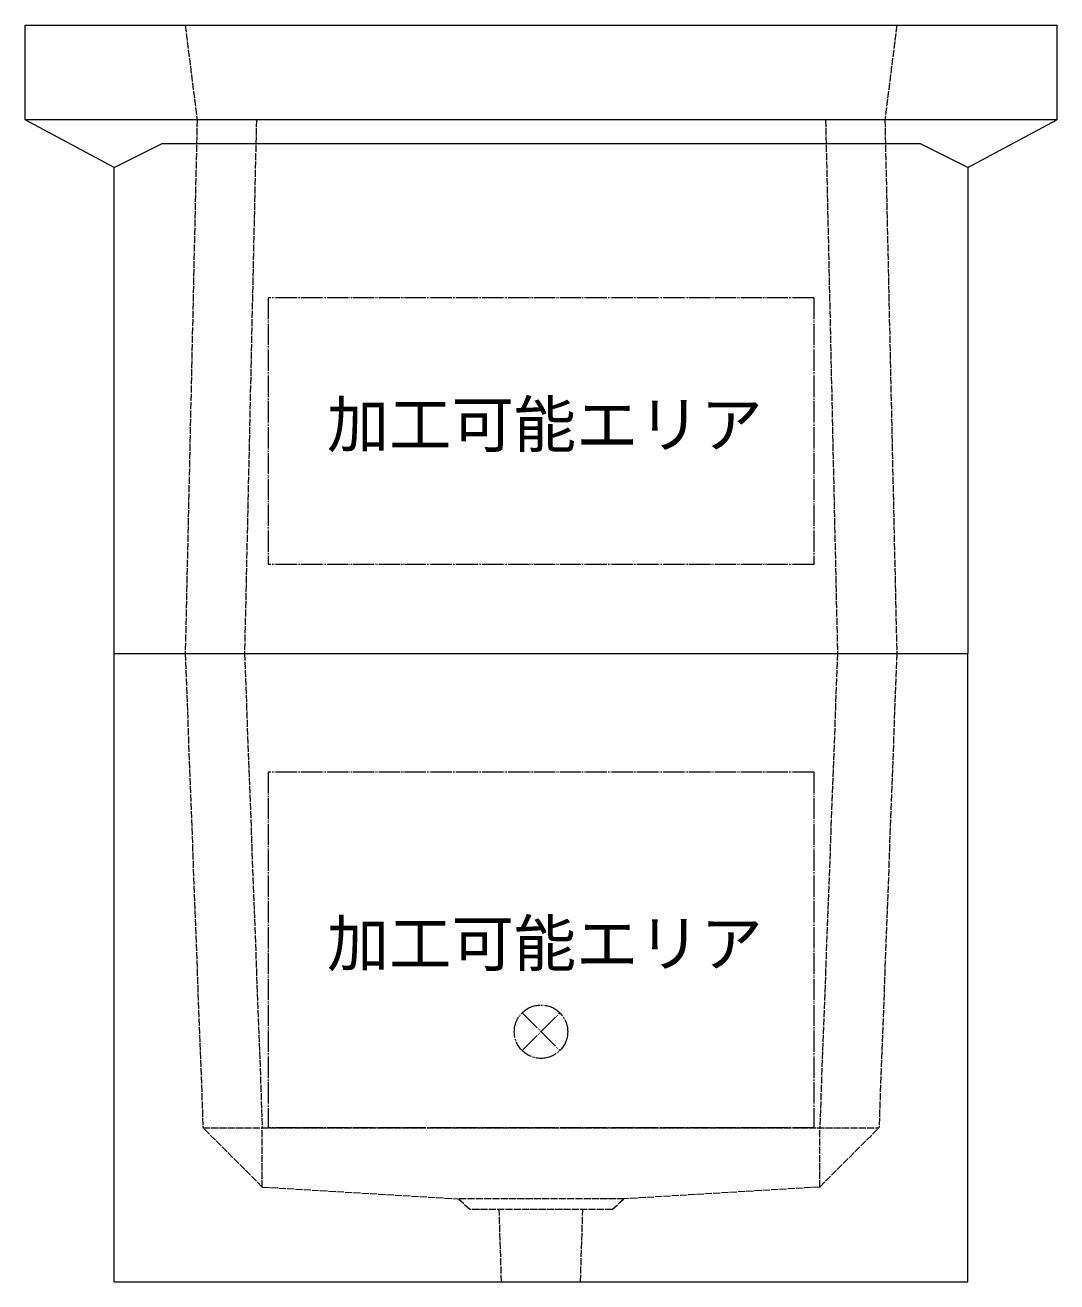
# Model space of a CAD drawing. Units: millimetres, scale not verified. Extents: x -2970 to 2970, y -2100 to 2100.
# Drawn here: x -465 to 405, y -1270 to -210 of the extents above; entities that cross this region are included whole.
import ezdxf
from ezdxf.enums import TextEntityAlignment as Align

# ---------------------------------------------------------------- set-up
doc = ezdxf.new("R2010")
doc.units = ezdxf.units.MM
doc.header["$LTSCALE"] = 10
doc.linetypes.add('LONG_DASHED1', pattern=[7, 6, -1])
doc.linetypes.add('LONG_DOUBLE_CHAIN', pattern=[21.8, 18, -1, 0.6, -0.6, 0.6, -1])
doc.layers.add('0-7_D-STR', color=7, linetype='LONG_DASHED1', lineweight=9)
doc.layers.add('0-9_D-STR-STR5', color=1, linetype='LONG_DOUBLE_CHAIN', lineweight=9)
doc.styles.add('ＭＳ ゴシック', font='')
doc.styles.get('ＭＳ ゴシック').set_extended_font_data('MS Gothic')

# ---------------------------------------------------------------- blocks, each defined once
blk = doc.blocks.new('A$C4FB20316')
at = {"layer": '0-7_D-STR', "linetype": 'Continuous'}
for p, q in [((-4350, 4500), (-4350, 5300)), ((-4350, 5300), (4350, 5300)), ((4350, 5300), (4350, 4500)), ((-3600, 4100), (-4350, 4500)), ((4350, 4500), (-4350, 4500)), ((3600, 4100), (4350, 4500)), ((-3600, 4100), (-3200, 4300)), ((-3600, 0), (-3600, 4100)), ((3600, 4100), (3600, 0)), ((-3600, 0), (3600, 0))]:
    blk.add_line(p, q, dxfattribs=at)
at = {"layer": '0-7_D-STR'}
for p, q in [((-3000, 5300), (-2900, 4500)), ((3000, 5300), (2900, 4500)), ((-2900, 4500), (-3000, 0)), ((-2400, 4500), (-2500, 0)), ((2400, 4500), (2500, 0)), ((2900, 4500), (3000, 0))]:
    blk.add_line(p, q, dxfattribs=at)
at = {"layer": '0-7_D-STR', "linetype": 'Continuous'}
blk.add_lwpolyline([(3600, 4100), (3200, 4300), (-3200, 4300)], dxfattribs=at)
at = {"layer": '0-9_D-STR-STR5'}
for p, q in [((2300, 3000), (2300, 750)), ((2300, 750), (-2300, 750))]:
    blk.add_line(p, q, dxfattribs=at)
blk.add_lwpolyline([(2300, 3000), (-2300, 3000), (-2300, 750)], dxfattribs=at)
blk = doc.blocks.new('A$C2CAF1EE5')
at = {"layer": '0-7_D-STR', "linetype": 'Continuous'}
for p, q in [((-3600, -5300), (-3600, 0)), ((-3600, 0), (3600, 0)), ((3600, -5300), (3600, 0)), ((-3600, -5300), (3600, -5300))]:
    blk.add_line(p, q, dxfattribs=at)
at = {"layer": '0-7_D-STR'}
for p, q in [((-3000, 0), (-2850, -4000)), ((-2500, 0), (-2350, -4000)), ((2500, 0), (2350, -4000)), ((3000, 0), (2850, -4000)), ((-2350, -4500), (-2850, -4000)), ((-2850, -4000), (2850, -4000)), ((-2350, -4500), (-2350, -4000)), ((2350, -4500), (2850, -4000)), ((2350, -4500), (2350, -4000)), ((-2350, -4500), (-700, -4600)), ((2350, -4500), (700, -4600)), ((700, -4600), (-700, -4600)), ((-600, -4690), (-700, -4600)), ((600, -4690), (700, -4600)), ((600, -4690), (-600, -4690)), ((-333, -5300), (-352.5, -4690)), ((333, -5300), (352.5, -4690))]:
    blk.add_line(p, q, dxfattribs=at)
at = {"layer": '0-9_D-STR-STR5'}
for p, q in [((2300, -1000), (2300, -4000)), ((2300, -4000), (-2300, -4000))]:
    blk.add_line(p, q, dxfattribs=at)
blk.add_lwpolyline([(2300, -1000), (-2300, -1000), (-2300, -4000)], dxfattribs=at)
blk = doc.blocks.new('A$C1C640AAB')
at = {"layer": '0-9_D-STR-STR5'}
for p, q in [((-159.1, -159.1), (159.1, 159.1)), ((-159.1, 159.1), (159.1, -159.1))]:
    blk.add_line(p, q, dxfattribs=at)
blk.add_circle((0, 0), 225, dxfattribs=at)
blk = doc.blocks.new('A$C28184ac2')
at = {"layer": '0-7_D-STR'}
blk.add_blockref('A$C2CAF1EE5', (0, 0), dxfattribs=at)
at = {"layer": '0-9_D-STR-STR5'}
blk.add_blockref('A$C1C640AAB', (0, -3190), dxfattribs=at)

msp = doc.modelspace()

# ---------------------------------------------------------------- block references
at = {"layer": '0-7_D-STR', "xscale": 0.1, "yscale": 0.1}
for name in ['A$C4FB20316', 'A$C28184ac2']:
    msp.add_blockref(name, (-30, -739.99), dxfattribs=at)

# ---------------------------------------------------------------- texts
at = {"layer": '0-9_D-STR-STR5', "style": 'ＭＳ ゴシック'}
for p in [(-210.48, -577.57), (-210.48, -1015.3)]:
    msp.add_text('加工可能エリア', height=38.49, dxfattribs=at).set_placement(p, align=Align.BOTTOM_LEFT)

doc.saveas('drawing.dxf')
